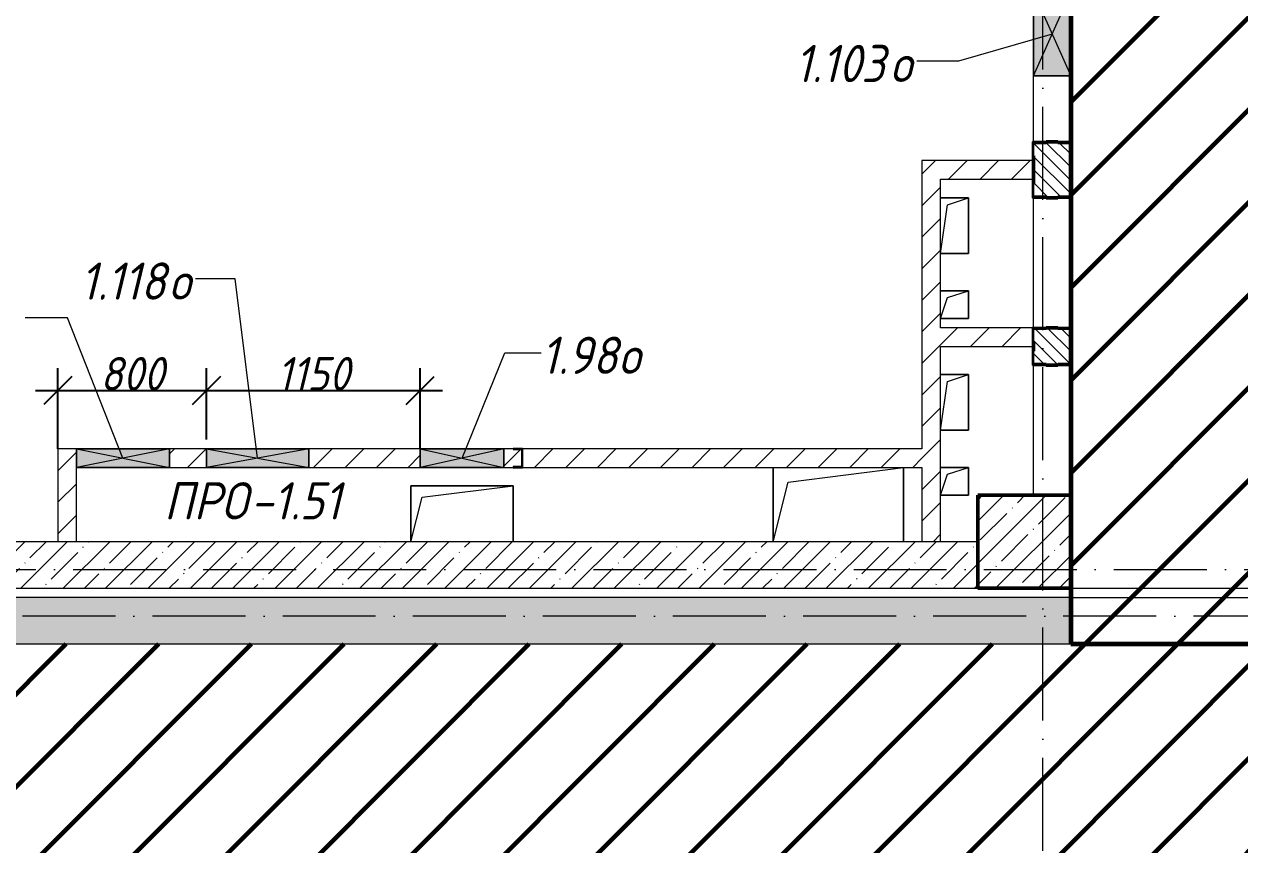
# Model space of a CAD drawing. Header units: millimetres. Extents: x -606178 to 312196, y -19338 to 632709.
# Drawn here: x -425861 to -419321, y 459946 to 464358 of the extents above; entities that cross this region are included whole.
import ezdxf

# ---------------------------------------------------------------- set-up
doc = ezdxf.new("R2010")
doc.units = ezdxf.units.MM
doc.linetypes.add('50_200_ШТРИХ_1Т_ш5_п1_п1_', pattern=[700, 500, -100, 0, -100])
for name, color, linetype, lineweight in [('6.4.1) Окр пт с инж. ПТ2.16', 3, 'Continuous', 60), ('A-____-____-DIMS', 7, 'Continuous', 9), ('A-DETL-GENF-OTLN', 7, 'Continuous', 9), ('A-FLOR-____-OTLN', 7, 'Continuous', 9), ('A-GENM-____-IDEN', 7, 'Continuous', 9), ('A-GENM-____-MCUT', 7, 'Continuous', 25), ('A-GENM-____-OTLN', 7, 'Continuous', 9), ('A-GENM-____-OTLN-1', 7, 'Continuous', 25), ('A-GLAZ-____-IDEN', 7, 'Continuous', 9), ('A-GLAZ-____-OTLN', 7, 'Continuous', 9), ('A-WALL-____-MCUT-1', 7, 'Continuous', 9), ('A-WALL-____-MCUT-2', 7, 'Continuous', 50), ('A-WALL-____-OTLN', 7, 'Continuous', 9), ('A-WALL-____-PATT-1', 7, 'Continuous', 9), ('A-WALL-FNSH-MCUT-1', 7, 'Continuous', 9), ('I-WALL-____-OTLN', 7, 'Continuous', 9), ('S-COLS-____-MCUT', 7, 'Continuous', 50), ('S-COLS-____-OTLN', 7, 'Continuous', 9), ('S-GRID-____-OTLN-1', 7, '50_200_ШТРИХ_1Т_ш5_п1_п1_', 9)]:
    doc.layers.add(name, color=color, linetype=linetype, lineweight=lineweight)
doc.styles.add('ISOCPEUR_I_10', font='isocpeui.ttf', dxfattribs={"width": 0.9, "height": 180})
doc.styles.add('ISOCPEUR_I_9', font='isocpeui.ttf', dxfattribs={"width": 0.9, "height": 250})
doc.dimstyles.new('ISO-1_8_0_9К_СРЕДНИЙ_Кладочные_3', dxfattribs={"dimscale": 304.8, "dimtxt": 179.276612, "dimasz": 0.492126, "dimexe": 0.393701, "dimexo": 0, "dimgap": 0, "dimtad": 1, "dimdec": 3, "dimrnd": 0.001, "dimdsep": 46, "dimtxsty": 'ISOCPEUR_I_10', "dimblk1": 'OBLIQUE', "dimblk2": 'OBLIQUE', "dimsah": 1, "dimcen": 0.09, "dimdle": 0.393701, "dimazin": 0, "dimtfac": 1, "dimtdec": 4, "dimtix": 1, "dimtmove": 0, "dimatfit": 3, "dimfxl": 1, "dimtvp": 1, "dimtolj": 1, "dimtzin": 0, "dimarcsym": 2})
pattern_1 = [(45, (-425830.77, 451794.26), (-84.8528, 84.8528), [])]
pattern_2 = [(45, (-425830.77, 451794.26), (-114.0493, 114.0493), []), (45, (-425716.72, 451794.26), (-114.0493, 114.0493), [201.612, -40.322, 3.353, -36.97])]

# ---------------------------------------------------------------- blocks, each defined once
blk = doc.blocks.new('BSC_Колонна _Прямоугольная - 500х500-V50-АР1_План отверстий 1 этажа в осях 1-64_А-ГГ')
at = {"layer": 'S-COLS-____-OTLN'}
h = blk.add_hatch(dxfattribs=at)
h.set_pattern_fill('FP_82', color=256, style=0, pattern_type=2)
h.set_pattern_definition([(45, (-5350, -9781.04), (-114.0493, 114.0493), []), (45, (-5235.95, -9781.04), (-114.0493, 114.0493), [201.613, -40.323, 3.353, -36.97])])
h.paths.add_polyline_path([(-250, -250), (250, -250), (250, 250), (-250, 250)], flags=0)
at = {"layer": 'S-COLS-____-MCUT'}
for p, q in [((250, 250), (-250, 250)), ((-250, 250), (-250, -250)), ((250, -250), (250, 250)), ((-250, -250), (250, -250))]:
    blk.add_line(p, q, dxfattribs=at)
blk = doc.blocks.new('Фахверк_СКБ_Уголок - 200_4010_1-27904659-АР1_План отверстий 1 этажа в осях 1-64_А-ГГ')
at = {"layer": 'A-GENM-____-MCUT'}
for p, q in [((125, 156), (50, 156)), ((50, 156), (50, 150)), ((50, 150), (119, 150)), ((119, 150), (119, 81)), ((125, 81), (125, 156)), ((119, 81), (125, 81)), ((125, 19), (119, 19)), ((119, 19), (119, -50)), ((125, -56), (125, 19)), ((119, -50), (50, -50)), ((50, -50), (50, -56)), ((50, -56), (125, -56))]:
    blk.add_line(p, q, dxfattribs=at)
blk = doc.blocks.new('Фахверк_СКБ_Уголок - 200_4010-27904266-АР1_План отверстий 1 этажа в осях 1-64_А-ГГ')
at = {"layer": 'A-GENM-____-MCUT'}
for p, q in [((125, 156), (50, 156)), ((50, 156), (50, 150)), ((50, 150), (119, 150)), ((119, 150), (119, 81)), ((125, 81), (125, 156)), ((119, 81), (125, 81)), ((125, 19), (119, 19)), ((119, 19), (119, -50)), ((125, -56), (125, 19)), ((119, -50), (50, -50)), ((50, -50), (50, -56)), ((50, -56), (125, -56))]:
    blk.add_line(p, q, dxfattribs=at)
blk = doc.blocks.new('154_Фахверк_СКБ_Швеллер - Тип_100_4010-27736299-АР1_План отверстий 1 этажа в осях 1-64_А-ГГ')
at = {"layer": 'A-GENM-____-MCUT'}
for p, q in [((175, 50), (125, 50)), ((125, 50), (125, -50)), ((128, 47), (175, 47)), ((128, -47), (128, 47)), ((175, 47), (175, 50)), ((125, -50), (175, -50)), ((175, -47), (128, -47)), ((175, -50), (175, -47))]:
    blk.add_line(p, q, dxfattribs=at)
blk = doc.blocks.new('AR_Отверстие прямоугольное _в плите_ - AR_Отверстие прямоугольное _в плите_-V154-АР1_План отверстий 1 этажа в осях 1-64_А-ГГ')
at = {"layer": 'A-GENM-____-OTLN'}
for p, q in [((75, 75), (-75, 75)), ((-37.5, 37.5), (75, 75)), ((75, -75), (75, 75)), ((-75, -75), (-37.5, 37.5)), ((-75, -75), (75, -75))]:
    blk.add_line(p, q, dxfattribs=at)
blk = doc.blocks.new('AR_Отверстие прямоугольное _в плите_ - AR_Отверстие прямоугольное _в плите_-V155-АР1_План отверстий 1 этажа в осях 1-64_А-ГГ')
at = {"layer": 'A-GENM-____-OTLN'}
for p, q in [((75, 150), (-75, 150)), ((-37.5, 112.5), (75, 150)), ((75, -150), (75, 150)), ((-75, -150), (-37.5, 112.5)), ((-75, -150), (75, -150))]:
    blk.add_line(p, q, dxfattribs=at)
blk = doc.blocks.new('AR_Отверстие прямоугольное _в плите_ - AR_Отверстие прямоугольное _в плите_-30552596-АР1_План отверстий 1 этажа в осях 1-64_А-ГГ')
at = {"layer": 'A-GENM-____-OTLN'}
for p, q in [((275, 150), (-275, 150)), ((-275, 150), (-275, -150)), ((-215, 90), (275, 150)), ((275, -150), (275, 150)), ((-275, -150), (-215, 90))]:
    blk.add_line(p, q, dxfattribs=at)
blk = doc.blocks.new('AR_Отверстие прямоугольное _в плите_ - AR_Отверстие прямоугольное _в плите_-V198-АР1_План отверстий 1 этажа в осях 1-64_А-ГГ')
at = {"layer": 'A-GENM-____-OTLN'}
for p, q in [((-350, 200), (-350, -200)), ((-270, 120), (350, 200)), ((350, -200), (350, 200)), ((-350, -200), (-270, 120))]:
    blk.add_line(p, q, dxfattribs=at)
blk = doc.blocks.new('AR_Отверстие прямоугольное _в стене_ - AR_Отверстие прямоугольное _в стене__ОВ-36770747-АР1_План отверстий 1 этажа в осях 1-64_А-ГГ')
at = {"layer": 'A-GLAZ-____-OTLN'}
blk.add_hatch(color=256, dxfattribs=at).paths.add_polyline_path([(275, -50), (275, 50), (-275, 50), (-275, -50)], flags=0)
at = {"layer": 'A-DETL-GENF-OTLN'}
for p, q in [((-275, -50), (-275, 50)), ((-275, 50), (275, 50)), ((275, 50), (-275, -50)), ((-275, 50), (275, -50)), ((275, 50), (-275, 50)), ((-275, 50), (-275, -50)), ((275, 50), (275, -50)), ((275, -50), (275, 50)), ((275, -50), (-275, -50)), ((-275, -50), (275, -50))]:
    blk.add_line(p, q, dxfattribs=at)
blk = doc.blocks.new('AR_Отверстие прямоугольное _в стене__БезПР - AR_Отверстие прямоугольное _в стене__БезПР-36770095-АР1_План отверстий 1 этажа в осях 1-64_А-ГГ')
at = {"layer": 'A-GLAZ-____-OTLN'}
blk.add_hatch(color=256, dxfattribs=at).paths.add_polyline_path([(225, -50), (225, 50), (-225, 50), (-225, -50)], flags=0)
at = {"layer": 'A-DETL-GENF-OTLN'}
for p, q in [((-225, -50), (-225, 50)), ((-225, 50), (225, 50)), ((225, 50), (-225, -50)), ((-225, 50), (225, -50)), ((225, 50), (-225, 50)), ((-225, 50), (-225, -50)), ((225, 50), (225, -50)), ((225, -50), (225, 50)), ((225, -50), (-225, -50)), ((-225, -50), (225, -50))]:
    blk.add_line(p, q, dxfattribs=at)
at = {"layer": 'A-GLAZ-____-OTLN'}
blk.add_line((225, 50), (-225, 50), dxfattribs=at)
blk = doc.blocks.new('AR_Отверстие прямоугольное _в стене__БезПР - AR_Отверстие прямоугольное _в стене__БезПР-36427997-АР1_План отверстий 1 этажа в осях 1-64_А-ГГ')
at = {"layer": 'A-GLAZ-____-OTLN'}
blk.add_hatch(color=256, dxfattribs=at).paths.add_polyline_path([(-225, -100), (225, -100), (225, 100), (-225, 100)], flags=0)
at = {"layer": 'A-DETL-GENF-OTLN'}
for p, q in [((-225, -100), (-225, 100)), ((-225, 100), (225, 100)), ((225, 100), (-225, -100)), ((-225, 100), (225, -100)), ((225, 100), (-225, 100)), ((-225, 100), (-225, -100)), ((225, 100), (225, -100)), ((225, -100), (225, 100)), ((225, -100), (-225, -100)), ((-225, -100), (225, -100))]:
    blk.add_line(p, q, dxfattribs=at)
at = {"layer": 'A-GLAZ-____-OTLN'}
blk.add_line((225, 100), (-225, 100), dxfattribs=at)
blk = doc.blocks.new('AR_Отверстие прямоугольное _в стене__БезПР - AR_Отверстие прямоугольное _в стене__БезПР-36427942-АР1_План отверстий 1 этажа в осях 1-64_А-ГГ')
at = {"layer": 'A-GLAZ-____-OTLN'}
blk.add_hatch(color=256, dxfattribs=at).paths.add_polyline_path([(250, -50), (250, 50), (-250, 50), (-250, -50)], flags=0)
at = {"layer": 'A-DETL-GENF-OTLN'}
for p, q in [((-250, -50), (-250, 50)), ((-250, 50), (250, 50)), ((250, 50), (-250, -50)), ((-250, 50), (250, -50)), ((250, 50), (-250, 50)), ((-250, 50), (-250, -50)), ((250, 50), (250, -50)), ((250, -50), (250, 50)), ((250, -50), (-250, -50)), ((-250, -50), (250, -50))]:
    blk.add_line(p, q, dxfattribs=at)
at = {"layer": 'A-GLAZ-____-OTLN'}
blk.add_line((250, 50), (-250, 50), dxfattribs=at)
blk = doc.blocks.new('_Oblique')
at = {"color": 0, "linetype": 'ByBlock', "lineweight": -2}
blk.add_line((-0.5, -0.5), (0.5, 0.5), dxfattribs=at)
blk = doc.blocks.new('*D4227')
at = {"layer": 'A-____-____-DIMS', "color": 0, "lineweight": -2, "transparency": 16777216}
for p, q in [((-425680.8, 462075.3), (-425680.8, 462508.6)), ((-424880.8, 462125.3), (-424880.8, 462508.6)), ((-425800.8, 462388.6), (-424760.8, 462388.6))]:
    blk.add_line(p, q, dxfattribs=at)
at = {"layer": 'Defpoints', "color": 0, "transparency": 16777216}
for p in [(-424880.8, 462388.6), (-424880.8, 462125.3), (-425680.8, 462075.3)]:
    blk.add_point(p, dxfattribs=at)
at = {"layer": 'A-____-____-DIMS', "color": 0, "lineweight": -2, "transparency": 16777216, "xscale": 150, "yscale": 150, "zscale": 150, "rotation": 180}
blk.add_blockref('_Oblique', (-425680.8, 462388.6), dxfattribs=at)
at = {"layer": 'A-____-____-DIMS', "color": 0, "lineweight": -2, "transparency": 16777216, "xscale": 150, "yscale": 150, "zscale": 150}
blk.add_blockref('_Oblique', (-424880.8, 462388.6), dxfattribs=at)
at = {"layer": 'A-____-____-DIMS', "color": 0, "transparency": 16777216, "insert": (-425280.8, 462478.6), "char_height": 180, "width": 409.578, "attachment_point": 5, "style": 'ISOCPEUR_I_10'}
blk.add_mtext('\\A1;800', dxfattribs=at)
blk = doc.blocks.new('*D4228')
at = {"layer": 'A-____-____-DIMS', "color": 0, "lineweight": -2, "transparency": 16777216}
for p, q in [((-424880.8, 462125.3), (-424880.8, 462508.6)), ((-423730.8, 462075.3), (-423730.8, 462508.6)), ((-425000.8, 462388.6), (-423610.8, 462388.6))]:
    blk.add_line(p, q, dxfattribs=at)
at = {"layer": 'Defpoints', "color": 0, "transparency": 16777216}
for p in [(-423730.8, 462388.6), (-424880.8, 462125.3), (-423730.8, 462075.3)]:
    blk.add_point(p, dxfattribs=at)
at = {"layer": 'A-____-____-DIMS', "color": 0, "lineweight": -2, "transparency": 16777216, "xscale": 150, "yscale": 150, "zscale": 150, "rotation": 180}
blk.add_blockref('_Oblique', (-424880.8, 462388.6), dxfattribs=at)
at = {"layer": 'A-____-____-DIMS', "color": 0, "lineweight": -2, "transparency": 16777216, "xscale": 150, "yscale": 150, "zscale": 150}
blk.add_blockref('_Oblique', (-423730.8, 462388.6), dxfattribs=at)
at = {"layer": 'A-____-____-DIMS', "color": 0, "transparency": 16777216, "insert": (-424305.8, 462478.6), "char_height": 180, "width": 463.361, "attachment_point": 5, "style": 'ISOCPEUR_I_10'}
blk.add_mtext('\\A1;1150', dxfattribs=at)

msp = doc.modelspace()

# ---------------------------------------------------------------- hatches: boundary and pattern name
at = {"layer": '6.4.1) Окр пт с инж. ПТ2.16'}
h = msp.add_hatch(dxfattribs=at)
h.set_pattern_fill('ANSI31', color=256, scale=111)
h.paths.add_polyline_path([(-416230.7712, 499275.3011), (-420230.7712, 499275.3011), (-420230.7712, 461025.3011), (-416230.7712, 461025.3011), (-416230.7712, 470075.3011), (-416930.7712, 470075.3011), (-416930.7712, 478525.3011), (-416230.7712, 478525.3011)])
h = msp.add_hatch(dxfattribs=at)
h.set_pattern_fill('ANSI31', color=256, scale=111)
h.paths.add_polyline_path([(-387530.7712, 460775.3011), (-388030.7712, 460775.3011), (-388030.7712, 461025.3011), (-389830.7712, 461025.3011), (-389830.7712, 461019.3011), (-389905.7712, 461019.3011), (-390330.7712, 461023.3811), (-390330.7712, 460925.3011), (-390530.7712, 460925.3011), (-390530.7712, 460775.3011), (-391030.7712, 460775.3011), (-391030.7712, 460925.3011), (-391230.7712, 460925.3011), (-391230.7712, 461025.3011), (-392830.7712, 461025.3011), (-392830.7712, 461019.3011), (-392905.7712, 461019.3011), (-393430.7712, 461022.3011), (-393430.7712, 460925.3011), (-393630.7712, 460925.3011), (-393630.7712, 461025.3011), (-393955.7712, 461025.3011), (-393955.7712, 461019.3011), (-394030.7712, 461019.3011), (-394030.7712, 461025.3011), (-395830.7712, 461025.3011), (-395830.7712, 461019.3011), (-395905.7712, 461019.3011), (-396330.7712, 461023.3811), (-396330.7712, 460925.3011), (-396530.7712, 460925.3011), (-396530.7712, 460775.3011), (-397030.7712, 460775.3011), (-397030.7712, 461025.3011), (-398830.7712, 461025.3011), (-398830.7712, 461019.3011), (-398905.7712, 461019.3011), (-399330.7712, 461023.3811), (-399330.7712, 460925.3011), (-399530.7712, 460925.3011), (-399530.7712, 460775.3011), (-400030.7712, 460775.3011), (-400030.7712, 461025.3011), (-403180.7712, 461025.3011), (-405280.7712, 461025.3011), (-416230.7712, 461025.3011), (-420230.7712, 461025.3011), (-427780.7712, 461025.3011), (-427780.7712, 460775.3011), (-428030.7712, 460775.3011), (-428030.7712, 460450.3011), (-428024.7712, 460450.3011), (-428024.7712, 460375.3011), (-428030.7712, 460375.3011), (-428030.7712, 458575.3011), (-428024.7712, 458575.3011), (-428024.7712, 458500.3011), (-428027.5712, 458325.3011), (-427930.7712, 458325.3011), (-427930.7712, 458125.3011), (-427780.7712, 458125.3011), (-427780.7712, 457875.3011), (-426180.7712, 457875.3011), (-425730.7712, 457875.3011), (-424630.7712, 457875.3011), (-424030.7712, 457875.3011), (-423330.7712, 457875.3011), (-423130.7712, 457875.3011), (-422330.7712, 457875.3011), (-420730.7712, 457875.3011), (-420530.7712, 457875.3011), (-420030.7712, 457875.3011), (-420005.7712, 457876.8011), (-420005.7712, 457881.3011), (-419930.7712, 457881.3011), (-419930.7712, 457875.3011), (-419570.7712, 457875.3011), (-419270.7712, 457875.3011), (-418780.7712, 457875.3011), (-418780.7712, 457881.3011), (-418705.7712, 457881.3011), (-417255.7712, 457875.3011), (-417255.7712, 457881.3011), (-417180.7712, 457881.3011), (-416700.7712, 457875.3011), (-416500.7712, 457875.3011), (-416030.7712, 457875.3011), (-416030.7712, 457881.3011), (-415955.7712, 457881.3011), (-415430.7712, 457875.3011), (-414930.7712, 457875.3011), (-414905.7712, 457876.8011), (-414905.7712, 457881.3011), (-414830.7712, 457881.3011), (-414830.7712, 457875.3011), (-414695.7712, 457875.3011), (-414345.7712, 457875.3011), (-413830.7712, 457875.3011), (-413830.7712, 457881.3011), (-413755.7712, 457881.3011), (-413155.7712, 457875.3011), (-413155.7712, 457881.3011), (-413080.7712, 457881.3011), (-413080.7712, 457875.3011), (-412730.7712, 457875.3011), (-412430.7712, 457875.3011), (-411930.7712, 457875.3011), (-411930.7712, 457881.3011), (-411855.7712, 457881.3011), (-411430.7712, 457875.3011), (-410930.7712, 457875.3011), (-410530.7712, 457875.3011), (-410355.7712, 457875.3011), (-410355.7712, 457881.3011), (-410280.7712, 457881.3011), (-410280.7712, 457875.3011), (-409130.7712, 457875.3011), (-409130.7712, 457881.3011), (-409030.7712, 457881.3011), (-409030.7712, 457875.3011), (-408530.7712, 457875.3011), (-406030.7712, 457875.3011), (-405530.7712, 457875.3011), (-404530.7712, 457875.3011), (-404430.7712, 457875.3011), (-404430.7712, 457175.3011), (-403730.7712, 457175.3011), (-403730.7712, 457875.3011), (-403480.7712, 457875.3011), (-402980.7712, 457875.3011), (-402205.7712, 457875.3011), (-402205.7712, 457881.3011), (-402130.7712, 457881.3011), (-401280.7712, 457875.3011), (-400880.7712, 457875.3011), (-400430.7712, 457875.3011), (-400430.7712, 457881.3011), (-400355.7712, 457881.3011), (-400030.7712, 457875.3011), (-399530.7712, 457875.3011), (-397030.7712, 457875.3011), (-396530.7712, 457875.3011), (-396505.7712, 457876.8011), (-396505.7712, 457881.3011), (-396430.7712, 457881.3011), (-396430.7712, 457875.3011), (-396340.7712, 457875.3011), (-395940.7712, 457875.3011), (-395730.7712, 457875.3011), (-395730.7712, 457881.3011), (-395655.7712, 457881.3011), (-395505.7712, 457875.3011), (-395505.7712, 457881.3011), (-395430.7712, 457881.3011), (-395430.7712, 457875.3011), (-395250.7712, 457875.3011), (-394950.7712, 457875.3011), (-394730.7712, 457875.3011), (-394730.7712, 457881.3011), (-394655.7712, 457881.3011), (-393980.7712, 457875.3011), (-393380.7712, 457875.3011), (-393105.7712, 457875.3011), (-393105.7712, 457881.3011), (-393030.7712, 457881.3011), (-393000.7712, 457875.3011), (-393030.7712, 457875.3011), (-393030.7712, 457835.3011), (-393025.7712, 457835.3011), (-393025.7712, 457675.3011), (-392380.7712, 457675.3011), (-392380.7712, 457875.3011), (-391980.7712, 457875.3011), (-391980.7712, 457675.3011), (-391230.7712, 457675.3011), (-391230.7712, 457744.3011), (-391230.7712, 457806.3011), (-391230.7712, 457881.3011), (-391155.7712, 457881.3011), (-391030.7712, 457875.3011), (-390530.7712, 457875.3011), (-390130.7712, 457875.3011), (-389830.7712, 457875.3011), (-388030.7712, 457875.3011), (-387530.7712, 457875.3011)])
at = {"layer": 'A-WALL-____-PATT-1'}
h = msp.add_hatch(dxfattribs=at)
h.set_pattern_fill('FP_6', color=256, style=0, pattern_type=2)
h.set_pattern_definition([(135, (-425830.77, 451794.26), (-35.35534, -35.35534), [])])
h.paths.add_polyline_path([(-420361.7712, 462525.3011), (-420299.7712, 462525.3011), (-420299.7712, 462531.3011), (-420230.7712, 462531.3011), (-420230.7712, 462719.3011), (-420299.7712, 462719.3011), (-420299.7712, 462725.3011), (-420361.7712, 462725.3011), (-420361.7712, 462719.3011), (-420430.7712, 462719.3011), (-420430.7712, 462531.3011), (-420361.7712, 462531.3011)], flags=0)
h.paths.add_polyline_path([(-420299.7712, 463425.3011), (-420299.7712, 463431.3011), (-420230.7712, 463431.3011), (-420230.7712, 463719.3011), (-420299.7712, 463719.3011), (-420299.7712, 463725.3011), (-420361.7712, 463725.3011), (-420361.7712, 463719.3011), (-420430.7712, 463719.3011), (-420430.7712, 463431.3011), (-420361.7712, 463431.3011), (-420361.7712, 463425.3011)], flags=0)
h.paths.add_polyline_path([(-420361.7712, 465425.3011), (-420299.7712, 465425.3011), (-420299.7712, 465431.3011), (-420230.7712, 465431.3011), (-420230.7712, 465725.3011), (-420430.7712, 465725.3011), (-420430.7712, 465431.3011), (-420361.7712, 465431.3011)], flags=0)
h = msp.add_hatch(dxfattribs=at)
h.set_pattern_fill('FP_4', color=256, style=0, pattern_type=2)
h.set_pattern_definition(pattern_1)
h.paths.add_polyline_path([(-420930.7712, 461575.3011), (-420930.7712, 463625.3011), (-421030.7712, 463625.3011), (-421030.7712, 461575.3011)], flags=0)
h = msp.add_hatch(dxfattribs=at)
h.set_pattern_fill('FP_4', color=256, style=0, pattern_type=2)
h.set_pattern_definition(pattern_1)
h.paths.add_polyline_path([(-420430.7712, 463525.3011), (-420430.7712, 463625.3011), (-420930.7712, 463625.3011), (-420930.7712, 463525.3011), (-420543.3284, 463525.3011)], flags=0)
h = msp.add_hatch(dxfattribs=at)
h.set_pattern_fill('FP_4', color=256, style=0, pattern_type=2)
h.set_pattern_definition(pattern_1)
h.paths.add_polyline_path([(-420438.9451, 462625.3011), (-420430.7712, 462625.3011), (-420430.7712, 462650.3011), (-420436.7712, 462650.3011), (-420436.7712, 462725.3011), (-420930.7712, 462725.3011), (-420930.7712, 462625.3011), (-420543.3284, 462625.3011)], flags=0)
h = msp.add_hatch(dxfattribs=at)
h.set_pattern_fill('FP_4', color=256, style=0, pattern_type=2)
h.set_pattern_definition(pattern_1)
h.paths.add_polyline_path([(-425680.7712, 461575.3011), (-425580.7712, 461575.3011), (-425580.7712, 462075.3011), (-425680.7712, 462075.3011)], flags=0)
h = msp.add_hatch(dxfattribs=at)
h.set_pattern_fill('FP_4', color=256, style=0, pattern_type=2)
h.set_pattern_definition(pattern_1)
h.paths.add_polyline_path([(-421030.7712, 461975.3011), (-421030.7712, 462075.3011), (-423180.7712, 462075.3011), (-423180.7712, 461975.3011), (-422310.7927, 461975.3011)], flags=0)
h.paths.add_polyline_path([(-424330.7712, 461975.3011), (-423730.7712, 461975.3011), (-423730.7712, 462075.3011), (-424330.7712, 462075.3011)], flags=0)
h.paths.add_polyline_path([(-424880.7712, 461975.3011), (-424880.7712, 462075.3011), (-425080.7712, 462075.3011), (-425080.7712, 461975.3011)], flags=0)
h.paths.add_polyline_path([(-423280.7712, 461975.3011), (-423230.7712, 461975.3011), (-423230.7712, 461978.3011), (-423183.7712, 461978.3011), (-423183.7712, 462072.3011), (-423230.7712, 462072.3011), (-423230.7712, 462075.3011), (-423280.7712, 462075.3011), (-423280.7712, 461978.3011)], flags=0)
h = msp.add_hatch(dxfattribs=at)
h.set_pattern_fill('FP_27', color=256, style=0, pattern_type=2)
h.set_pattern_definition(pattern_2)
h.paths.add_polyline_path([(-420730.7712, 461325.3011), (-420730.7712, 461575.3011), (-427780.7712, 461575.3011), (-427780.7712, 461325.3011), (-422310.7927, 461325.3011)], flags=0)
h = msp.add_hatch(dxfattribs=at)
h.set_pattern_fill('FP_27', color=256, style=0, pattern_type=2)
h.set_pattern_definition(pattern_2)
h.paths.add_polyline_path([(-403180.7712, 461025.3011), (-402280.7712, 461025.3011), (-402280.7712, 461275.3011), (-403180.7712, 461275.3011)], flags=0)
h.paths.add_polyline_path([(-405280.7712, 461025.3011), (-405280.7712, 461275.3011), (-416230.7712, 461275.3011), (-416230.7712, 461025.3011), (-408171.0784, 461025.3011)], flags=0)
h.paths.add_polyline_path([(-420230.7712, 461025.3011), (-420230.7712, 461275.3011), (-427780.7712, 461275.3011), (-427780.7712, 461025.3011), (-420543.3284, 461025.3011)], flags=0)

# ---------------------------------------------------------------- linework, layer by layer
at = {"layer": '6.4.1) Окр пт с инж. ПТ2.16'}
msp.add_lwpolyline([(-420230.7712, 461025.3011), (-416230.7712, 461025.3011), (-416230.7712, 499275.3011), (-420230.7712, 499275.3011)], close=True, dxfattribs=at)
at = {"layer": 'A-FLOR-____-OTLN'}
for p, q in [((-420930.7712, 463425.3058), (-420780.7712, 463425.3058)), ((-420780.7712, 463425.3058), (-420780.7712, 463125.3058)), ((-420780.7712, 463125.3058), (-420930.7712, 463125.3058)), ((-420930.7712, 462925.3058), (-420780.7712, 462925.3058)), ((-420780.7712, 462925.3058), (-420780.7712, 462775.3058)), ((-420780.7712, 462775.3058), (-420930.7712, 462775.3058)), ((-420930.7712, 462475.3058), (-420780.7712, 462475.3058)), ((-420780.7712, 462475.3058), (-420780.7712, 462175.3058)), ((-420780.7712, 462175.3058), (-420930.7712, 462175.3058)), ((-421830.7712, 461575.3011), (-421830.7712, 461975.3011)), ((-421130.7712, 461975.3011), (-421130.7712, 461575.3011)), ((-420930.7712, 461975.3058), (-420780.7712, 461975.3058)), ((-420780.7712, 461975.3058), (-420780.7712, 461825.3058)), ((-423780.7712, 461875.3011), (-423230.7712, 461875.3011)), ((-423780.7712, 461575.3011), (-423780.7712, 461875.3011)), ((-423230.7712, 461875.3011), (-423230.7712, 461575.3011)), ((-420780.7712, 461825.3058), (-420930.7712, 461825.3058)), ((-420230.7712, 461325.3011), (-416230.7712, 461325.3011))]:
    msp.add_line(p, q, dxfattribs=at)
at = {"layer": 'A-GLAZ-____-IDEN'}
for p, q in [((-420330.7712, 464305.3011), (-420834.905, 464159.4794)), ((-420834.905, 464159.4794), (-421059.0795, 464159.4794)), ((-424727.2162, 462989.3039), (-424940.2328, 462989.3039)), ((-424605.7712, 462025.3011), (-424727.2162, 462989.3039)), ((-425628.2398, 462780.215), (-425856.3035, 462780.215)), ((-425330.7712, 462025.3011), (-425628.2398, 462780.215)), ((-423505.7712, 462025.3011), (-423276.043, 462590.2421)), ((-423276.043, 462590.2421), (-423079.7877, 462590.2421))]:
    msp.add_line(p, q, dxfattribs=at)
at = {"layer": 'A-WALL-____-MCUT-1'}
for p, q in [((-420730.7712, 461575.3011), (-427780.7712, 461575.3011)), ((-427780.7712, 461325.3011), (-420730.7712, 461325.3011)), ((-420230.7712, 461275.3011), (-427780.7712, 461275.3011)), ((-420230.7712, 461025.3011), (-420230.7712, 461275.3011)), ((-427780.7712, 461025.3011), (-420230.7712, 461025.3011))]:
    msp.add_line(p, q, dxfattribs=at)
at = {"layer": 'A-WALL-____-MCUT-2'}
for p, q in [((-420299.7712, 463725.3011), (-420361.7712, 463725.3011)), ((-420430.7712, 463650.3011), (-420430.7712, 463500.3011)), ((-420230.7712, 463500.3011), (-420230.7712, 463650.3011)), ((-420361.7712, 463425.3011), (-420299.7712, 463425.3011)), ((-420299.7712, 462725.3011), (-420361.7712, 462725.3011)), ((-420430.7712, 462650.3011), (-420430.7712, 462600.3011)), ((-420230.7712, 462600.3011), (-420230.7712, 462650.3011)), ((-420361.7712, 462525.3011), (-420299.7712, 462525.3011))]:
    msp.add_line(p, q, dxfattribs=at)
at = {"layer": 'A-WALL-____-OTLN'}
for p, q in [((-420230.7712, 461275.3011), (-416230.7712, 461275.3011)), ((-416230.7712, 461025.3011), (-420230.7712, 461025.3011))]:
    msp.add_line(p, q, dxfattribs=at)
at = {"layer": 'A-WALL-FNSH-MCUT-1'}
for p, q in [((-421030.7712, 463625.3011), (-421030.7712, 462075.3011)), ((-420430.7712, 463625.3011), (-421030.7712, 463625.3011)), ((-420930.7712, 462725.3011), (-420930.7712, 463525.3011)), ((-420930.7712, 463525.3011), (-420430.7712, 463525.3011)), ((-420436.7712, 462725.3011), (-420930.7712, 462725.3011)), ((-420930.7712, 461575.3011), (-420930.7712, 462625.3011)), ((-420930.7712, 462625.3011), (-420430.7712, 462625.3011)), ((-425680.7712, 462075.3011), (-425680.7712, 461575.3011)), ((-425580.7712, 462075.3011), (-425680.7712, 462075.3011)), ((-424880.7712, 462075.3011), (-425080.7712, 462075.3011)), ((-423730.7712, 462075.3011), (-424330.7712, 462075.3011)), ((-423230.7712, 462075.3011), (-423280.7712, 462075.3011)), ((-421030.7712, 462075.3011), (-423180.7712, 462075.3011)), ((-425580.7712, 461575.3011), (-425580.7712, 461975.3011)), ((-425080.7712, 461975.3011), (-424880.7712, 461975.3011)), ((-424330.7712, 461975.3011), (-423730.7712, 461975.3011)), ((-423280.7712, 461975.3011), (-423230.7712, 461975.3011)), ((-423180.7712, 461975.3011), (-421030.7712, 461975.3011)), ((-421030.7712, 461975.3011), (-421030.7712, 461575.3011))]:
    msp.add_line(p, q, dxfattribs=at)
at = {"layer": 'I-WALL-____-OTLN'}
for p, q in [((-420430.7712, 463725.3011), (-420430.7712, 464080.3011)), ((-420230.7712, 464080.3011), (-420230.7712, 463725.3011)), ((-420430.7712, 462725.3011), (-420430.7712, 463425.3011)), ((-420230.7712, 463425.3011), (-420230.7712, 462725.3011)), ((-420430.7712, 461825.3011), (-420430.7712, 462525.3011)), ((-420230.7712, 462525.3011), (-420230.7712, 461825.3011))]:
    msp.add_line(p, q, dxfattribs=at)
at = {"layer": 'S-GRID-____-OTLN-1'}
for p, q in [((-420380.7712, 447311.6528), (-420380.7712, 501675.2188)), ((-430499.5414, 461425.3011), (-401960.1705, 461425.3011)), ((-321756.3646, 461175.3011), (-430287.1336, 461175.3011))]:
    msp.add_line(p, q, dxfattribs=at)

# ---------------------------------------------------------------- block references
at = {"layer": 'A-GENM-____-OTLN'}
for name, p in [('AR_Отверстие прямоугольное _в плите_ - AR_Отверстие прямоугольное _в плите_-V155-АР1_План отверстий 1 этажа в осях 1-64_А-ГГ', (-420855.7712, 463275.3058)), ('AR_Отверстие прямоугольное _в плите_ - AR_Отверстие прямоугольное _в плите_-V154-АР1_План отверстий 1 этажа в осях 1-64_А-ГГ', (-420855.7712, 462850.3058)), ('AR_Отверстие прямоугольное _в плите_ - AR_Отверстие прямоугольное _в плите_-V155-АР1_План отверстий 1 этажа в осях 1-64_А-ГГ', (-420855.7712, 462325.3058)), ('AR_Отверстие прямоугольное _в плите_ - AR_Отверстие прямоугольное _в плите_-V198-АР1_План отверстий 1 этажа в осях 1-64_А-ГГ', (-421480.7712, 461775.3011)), ('AR_Отверстие прямоугольное _в плите_ - AR_Отверстие прямоугольное _в плите_-V154-АР1_План отверстий 1 этажа в осях 1-64_А-ГГ', (-420855.7712, 461900.3058)), ('AR_Отверстие прямоугольное _в плите_ - AR_Отверстие прямоугольное _в плите_-30552596-АР1_План отверстий 1 этажа в осях 1-64_А-ГГ', (-423505.7712, 461725.3011))]:
    msp.add_blockref(name, p, dxfattribs=at)
at = {"layer": 'A-GENM-____-OTLN-1'}
for name, p, rotation in [('Фахверк_СКБ_Уголок - 200_4010-27904266-АР1_План отверстий 1 этажа в осях 1-64_А-ГГ', (-420280.7712, 463600.3011), 89.99999999999991), ('Фахверк_СКБ_Уголок - 200_4010_1-27904659-АР1_План отверстий 1 этажа в осях 1-64_А-ГГ', (-420380.7712, 463550.3011), 269.9999999999999), ('Фахверк_СКБ_Уголок - 200_4010_1-27904659-АР1_План отверстий 1 этажа в осях 1-64_А-ГГ', (-420280.7712, 462600.3011), 89.99999999999991), ('Фахверк_СКБ_Уголок - 200_4010_1-27904659-АР1_План отверстий 1 этажа в осях 1-64_А-ГГ', (-420380.7712, 462650.3011), 269.9999999999999), ('154_Фахверк_СКБ_Швеллер - Тип_100_4010-27736299-АР1_План отверстий 1 этажа в осях 1-64_А-ГГ', (-423055.7712, 462025.3011), 180)]:
    msp.add_blockref(name, p, dxfattribs=dict(at, rotation=rotation))
at = {"layer": 'A-GLAZ-____-OTLN', "rotation": 89.99999999999991}
msp.add_blockref('AR_Отверстие прямоугольное _в стене__БезПР - AR_Отверстие прямоугольное _в стене__БезПР-36427997-АР1_План отверстий 1 этажа в осях 1-64_А-ГГ', (-420330.7712, 464305.3011), dxfattribs=at)
at = {"layer": 'A-GLAZ-____-OTLN'}
for name, p in [('AR_Отверстие прямоугольное _в стене__БезПР - AR_Отверстие прямоугольное _в стене__БезПР-36427942-АР1_План отверстий 1 этажа в осях 1-64_А-ГГ', (-425330.7712, 462025.3011)), ('AR_Отверстие прямоугольное _в стене_ - AR_Отверстие прямоугольное _в стене__ОВ-36770747-АР1_План отверстий 1 этажа в осях 1-64_А-ГГ', (-424605.7712, 462025.3011)), ('AR_Отверстие прямоугольное _в стене__БезПР - AR_Отверстие прямоугольное _в стене__БезПР-36770095-АР1_План отверстий 1 этажа в осях 1-64_А-ГГ', (-423505.7712, 462025.3011))]:
    msp.add_blockref(name, p, dxfattribs=at)
at = {"layer": 'S-COLS-____-OTLN'}
msp.add_blockref('BSC_Колонна _Прямоугольная - 500х500-V50-АР1_План отверстий 1 этажа в осях 1-64_А-ГГ', (-420480.7712, 461575.3011), dxfattribs=at)

# ---------------------------------------------------------------- texts
at = {"layer": 'A-GENM-____-IDEN', "char_height": 200, "attachment_point": 1, "style": 'ISOCPEUR_I_9'}
for s, insert, width in [('ПРО', (-425109.0839, 461895.1498), 562.784625), ('-1.51', (-424644.7402, 461895.1498), 620.506125)]:
    msp.add_mtext(s, dxfattribs=dict(at, insert=insert, width=width))
at = {"layer": 'A-GLAZ-____-IDEN', "char_height": 200, "attachment_point": 1, "style": 'ISOCPEUR_I_9'}
for s, insert, width in [('1.103', (-421713.9327, 464247.094), 620.506125), ('\\fISOCPEUR|b0|i1|c204|p34|;\\W.9;о', (-421201.964, 464247.094), 158.734125), ('1.118', (-425559.0833, 463076.9185), 577.215), ('\\fISOCPEUR|b0|i1|c204|p34|;\\W.9;о', (-425082.8333, 463076.9185), 158.734125), ('1.98', (-423079.7877, 462677.8566), 505.063125), ('\\fISOCPEUR|b0|i1|c204|p34|;\\W.9;о', (-422663.069, 462677.8566), 158.734125)]:
    msp.add_mtext(s, dxfattribs=dict(at, insert=insert, width=width))

# ---------------------------------------------------------------- dimensions: what is measured, and where the dimension line sits
at = {"layer": 'A-____-____-DIMS'}
for base, p1, p2, override, picture, middle in [((-424880.7712, 462388.5586), (-425680.7712, 462075.3011), (-424880.7712, 462125.3011), {"dimpost": '<>', "dimfxl": 801.560977}, '*D4227', (-425280.7712, 462478.5586)), ((-423730.7712, 462388.5586), (-424880.7712, 462125.3011), (-423730.7712, 462075.3011), {"dimpost": '<>', "dimfxl": 1151.086443}, '*D4228', (-424305.7712, 462478.5586))]:
    dim = msp.add_linear_dim(base=base, p1=p1, p2=p2, dimstyle='ISO-1_8_0_9К_СРЕДНИЙ_Кладочные_3', override=override, dxfattribs=at)
    dim.commit()
    dim.dimension.update_dxf_attribs({"geometry": picture, "text_midpoint": middle})

doc.saveas('drawing.dxf')
